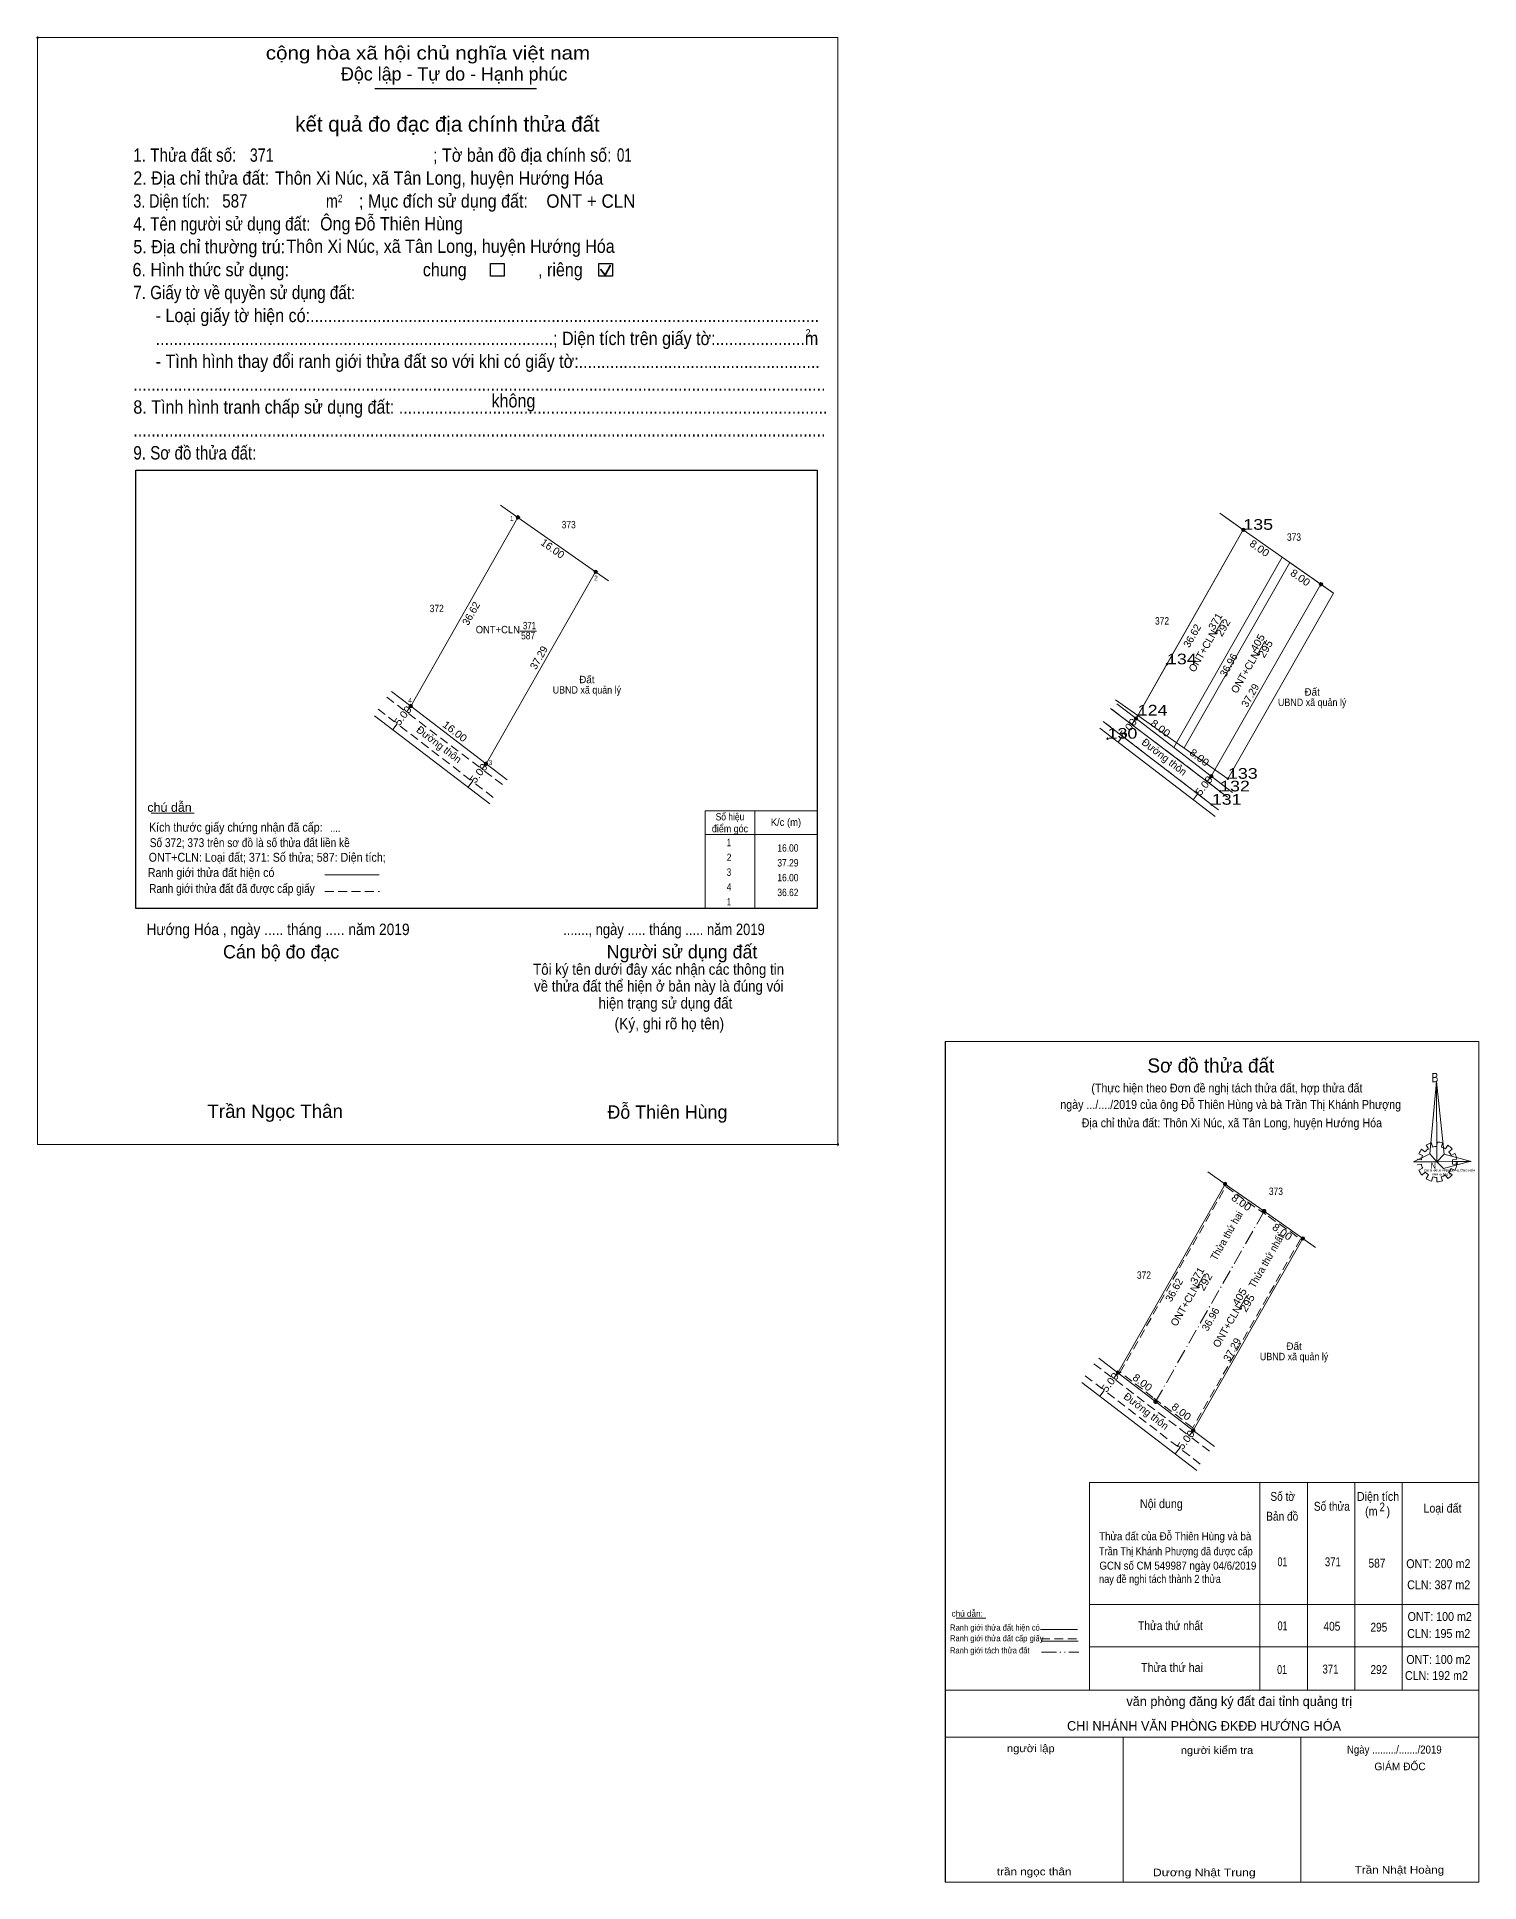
# Model space of a CAD drawing. Header units: metres. Extents: x 542283 to 542765, y 1836196 to 1836508.
# Drawn here: x 542282.6 to 542525.9, y 1836196.3 to 1836507.6 of the extents above; entities that cross this region are included whole.
import ezdxf
from ezdxf.enums import TextEntityAlignment as Align

# ---------------------------------------------------------------- set-up
doc = ezdxf.new("R2010")
doc.units = ezdxf.units.M
doc.header["$LTSCALE"] = 0.5
doc.header["$PDMODE"] = 32
doc.header["$PDSIZE"] = 0.25
for name, pattern in [('DASH_DOUBLE_DOT', [9.2, 5, -1.2, 0.3, -1.2, 0.3, -1.2]), ('DOT_DASHED', [7.7, 5, -1.2, 0.3, -1.2]), ('MEDIUM_DASHED', [4.5, 3, -1.5])]:
    doc.linetypes.add(name, pattern=pattern)
for name, color, linetype, lineweight in [('1', 7, 'Continuous', 13), ('10', 7, 'Continuous', 13), ('12', 7, 'Continuous', 13), ('17', 7, 'Continuous', 13), ('2', 7, 'Continuous', 13), ('36', 7, 'Continuous', 13), ('5', 7, 'Continuous', 13), ('6', 7, 'Continuous', 13), ('63', 7, 'Continuous', 13)]:
    doc.layers.add(name, color=color, linetype=linetype, lineweight=lineweight)
doc.layers.add('7', color=7, linetype='Continuous')

msp = doc.modelspace()

# ---------------------------------------------------------------- hatches: boundary and pattern name
at = {"layer": '63'}
for points in [[(542364.04, 1836426.51, 1), (542363.44, 1836426.51, 1)], [(542486.39, 1836424.41, 1), (542485.79, 1836424.41, 1)], [(542377.14, 1836417.32, 1), (542376.54, 1836417.32, 1)], [(542499.49, 1836415.22, 1), (542498.89, 1836415.22, 1)], [(542345.95, 1836394.67, 1), (542345.35, 1836394.67, 1)], [(542468.3, 1836392.57, 1), (542467.7, 1836392.57, 1)], [(542358.65, 1836384.94, 1), (542358.05, 1836384.94, 1)], [(542481, 1836382.84, 1), (542480.4, 1836382.84, 1)], [(542483.34, 1836314.04, 1), (542482.74, 1836314.04, 1)], [(542489.89, 1836309.45, 1), (542489.29, 1836309.45, 1)], [(542496.44, 1836304.85, 1), (542495.84, 1836304.85, 1)], [(542465.25, 1836282.2, 1), (542464.65, 1836282.2, 1)], [(542471.6, 1836277.33, 1), (542471, 1836277.33, 1)], [(542477.95, 1836272.47, 1), (542477.35, 1836272.47, 1)]]:
    msp.add_hatch(color=256, dxfattribs=at).paths.add_polyline_path(points)

# ---------------------------------------------------------------- linework, layer by layer
at = {"layer": '1'}
for p, q in [((542516.18, 1836319.93), (542516.72, 1836319.45)), ((542517.33, 1836319.98), (542516.94, 1836320.57)), ((542517.83, 1836320.98), (542518.01, 1836320.27)), ((542518.75, 1836320.39), (542518.77, 1836321.12)), ((542519.71, 1836320.98), (542519.54, 1836320.25)), ((542520.19, 1836319.98), (542520.58, 1836320.57)), ((542521.3, 1836319.93), (542520.76, 1836319.48)), ((542515.41, 1836318.22), (542516.13, 1836318.11)), ((542516.13, 1836317.38), (542515.41, 1836317.27)), ((542516.35, 1836318.84), (542515.7, 1836319.11)), ((542518.4, 1836317.79), (542519.1, 1836317.79)), ((542521.15, 1836318.86), (542521.8, 1836319.18)), ((542522.11, 1836318.22), (542521.37, 1836318.11)), ((542521.37, 1836317.38), (542522.11, 1836317.27)), ((542515.7, 1836316.38), (542516.35, 1836316.7)), ((542516.79, 1836316.02), (542516.22, 1836315.56)), ((542516.94, 1836314.95), (542517.31, 1836315.58)), ((542518.05, 1836315.24), (542517.83, 1836314.54)), ((542518.75, 1836314.42), (542518.75, 1836315.13)), ((542519.47, 1836315.24), (542519.69, 1836314.56)), ((542520.58, 1836314.95), (542520.19, 1836315.56)), ((542520.71, 1836316.02), (542521.3, 1836315.58)), ((542521.83, 1836316.36), (542521.11, 1836316.63)), ((542460.17, 1836263.68), (542525.82, 1836263.68)), ((542460.17, 1836263.68), (542460.17, 1836228.63)), ((542488.91, 1836263.68), (542488.91, 1836228.63)), ((542496.91, 1836263.68), (542496.91, 1836228.63)), ((542504.91, 1836263.68), (542504.91, 1836228.63)), ((542512.91, 1836263.68), (542512.91, 1836228.63)), ((542460.17, 1836243.11), (542525.82, 1836243.11)), ((542460.17, 1836235.97), (542525.87, 1836235.97)), ((542435.82, 1836228.64), (542525.82, 1836228.64)), ((542435.82, 1836227.86), (542435.82, 1836196.27)), ((542460.17, 1836228.63), (542525.82, 1836228.63)), ((542435.82, 1836220.7), (542525.82, 1836220.7)), ((542465.82, 1836220.7), (542465.82, 1836196.27)), ((542495.82, 1836220.7), (542495.82, 1836196.27))]:
    msp.add_line(p, q, dxfattribs=at)
for points in [[(542363.74, 1836426.51), (542376.84, 1836417.32), (542358.35, 1836384.94), (542345.65, 1836394.67)], [(542486.09, 1836424.41), (542492.64, 1836419.82), (542474.35, 1836387.7), (542468, 1836392.57)], [(542492.64, 1836419.82), (542499.19, 1836415.22), (542480.7, 1836382.84), (542474.35, 1836387.7)], [(542435.82, 1836196.27), (542435.82, 1836338.07), (542525.82, 1836338.07), (542525.82, 1836196.27)], [(542435.82, 1836196.27), (542435.82, 1836338.07), (542525.82, 1836338.07), (542525.82, 1836196.27)], [(542518.71, 1836331.32), (542518.75, 1836317.81), (542517.57, 1836319.16)], [(542518.71, 1836331.32), (542518.75, 1836317.81), (542519.99, 1836319.07)], [(542514.82, 1836317.81), (542517.57, 1836319.16), (542518.75, 1836317.81)], [(542524.51, 1836317.86), (542518.75, 1836317.81), (542519.99, 1836319.07)], [(542524.47, 1836317.88), (542519.88, 1836316.65), (542518.75, 1836317.81)]]:
    msp.add_lwpolyline(points, close=True, dxfattribs=at)
at = {"layer": '1', "linetype": 'MEDIUM_DASHED'}
for points in [[(542470.85, 1836278.05), (542465.34, 1836282.28), (542483.14, 1836313.61), (542490.29, 1836308.59)], [(542490.29, 1836308.59), (542495.74, 1836304.76), (542477.56, 1836272.92), (542470.85, 1836278.05)]]:
    msp.add_lwpolyline(points, dxfattribs=at)
at = {"layer": '1'}
for centre, major_axis, start_param, end_param in [((542518.7614, 1836317.7676), (3.3649, 0), 2.43958176, 2.72400246), ((542518.7614, 1836317.7676), (2.6372, 0), 2.13373541, 2.44496261), ((542518.7614, 1836317.7676), (3.3649, 0), 1.84955988, 2.13900916), ((542518.7614, 1836317.7676), (2.6372, 0), 1.56985589, 1.85611068), ((542518.7614, 1836317.7676), (3.3649, 0), 1.27924208, 1.56332225), ((542518.7614, 1836317.7676), (2.6372, 0), 1.00270906, 1.2755622), ((542518.7614, 1836317.7676), (3.3649, 0), 0.71056237, 0.99687234), ((542518.7614, 1836317.7676), (2.6372, 0), 2.72368549, 3.01515824), ((542518.7614, 1836317.7676), (2.6372, 0), 3.28229955, 3.56105054), ((542518.7614, 1836317.7676), (2.6372, 0), 0.42678376, 0.70646463), ((542518.7614, 1836317.7676), (2.6372, 0), 6.13558388, 6.41618463), ((542518.7614, 1836317.7676), (3.3649, 0), 0.1390515, 0.43393316), ((542518.7614, 1836317.7676), (3.3649, 0), 5.85230288, 6.13839648), ((542518.7614, 1836317.7676), (3.3649, 0), 3.56988637, 3.85691866), ((542518.7614, 1836317.7676), (2.6372, 0), 3.86077574, 4.13258255), ((542518.7421, 1836317.7476), (3.3649, 0), 4.1470906, 4.43659307), ((542518.7614, 1836317.7676), (2.6372, 0), 4.43854677, 4.71314001), ((542518.7614, 1836317.7676), (3.3649, 0), 4.71301008, 4.99761054), ((542518.7614, 1836317.7676), (2.6372, 0), 4.99087134, 5.28933161), ((542518.7614, 1836317.7676), (3.3649, 0), 5.28561416, 5.56798705), ((542518.7614, 1836317.7676), (2.6372, 0), 5.56137327, 5.83951437)]:
    msp.add_ellipse(centre, major_axis=major_axis, ratio=0.995001, start_param=start_param, end_param=end_param, dxfattribs=at)
msp.add_point((542522.11, 1836317.54), dxfattribs=at)
at = {"layer": '10'}
for p, q in [((542345.65, 1836394.67), (542363.74, 1836426.51)), ((542360.8, 1836428.57), (542363.74, 1836426.51)), ((542483.15, 1836426.47), (542486.09, 1836424.41)), ((542468, 1836392.57), (542486.09, 1836424.41)), ((542376.84, 1836417.32), (542358.35, 1836384.94)), ((542499.19, 1836415.22), (542480.7, 1836382.84)), ((542499.19, 1836415.22), (542501.33, 1836413.72)), ((542464.77, 1836395.05), (542468, 1836392.57)), ((542339.54, 1836393.05), (542358.98, 1836378.16)), ((542461.89, 1836390.95), (542481.33, 1836376.06)), ((542480.7, 1836382.84), (542484.26, 1836380.11)), ((542464.95, 1836282.2), (542483.04, 1836314.04)), ((542480.1, 1836316.1), (542483.04, 1836314.04)), ((542496.14, 1836304.85), (542477.65, 1836272.47)), ((542496.14, 1836304.85), (542498.28, 1836303.35)), ((542461.72, 1836284.68), (542464.95, 1836282.2)), ((542458.84, 1836280.58), (542478.28, 1836265.69)), ((542477.65, 1836272.47), (542481.21, 1836269.74))]:
    msp.add_line(p, q, dxfattribs=at)
at = {"layer": '10', "linetype": 'MEDIUM_DASHED'}
for p, q in [((542341.6, 1836396.19), (542344.5, 1836393.99)), ((542340.13, 1836394.16), (542342.92, 1836392.02)), ((542345.28, 1836393.4), (542357.4, 1836384.22)), ((542462.48, 1836392.06), (542465.27, 1836389.92)), ((542463.95, 1836394.09), (542466.85, 1836391.89)), ((542343.86, 1836391.3), (542355.73, 1836382.2)), ((542466.21, 1836389.2), (542478.08, 1836380.1)), ((542467.63, 1836391.3), (542479.75, 1836382.12)), ((542358.11, 1836383.69), (542361.29, 1836381.28)), ((542356.46, 1836381.63), (542356.48, 1836381.62)), ((542356.56, 1836381.55), (542359.82, 1836379.06)), ((542478.81, 1836379.53), (542478.83, 1836379.52)), ((542478.91, 1836379.45), (542482.17, 1836376.96)), ((542480.46, 1836381.59), (542483.64, 1836379.18)), ((542460.9, 1836283.72), (542463.8, 1836281.52)), ((542459.43, 1836281.69), (542462.22, 1836279.55)), ((542464.58, 1836280.93), (542476.7, 1836271.75)), ((542463.16, 1836278.83), (542475.03, 1836269.73)), ((542477.41, 1836271.22), (542480.59, 1836268.81)), ((542475.76, 1836269.16), (542475.78, 1836269.15)), ((542475.86, 1836269.08), (542479.12, 1836266.59))]:
    msp.add_line(p, q, dxfattribs=at)
at = {"layer": '10'}
for points in [[(542363.74, 1836426.51), (542376.84, 1836417.32), (542378.98, 1836415.82)], [(542486.09, 1836424.41), (542492.64, 1836419.82), (542499.19, 1836415.22)], [(542342.42, 1836397.15), (542345.65, 1836394.67), (542358.35, 1836384.94), (542361.91, 1836382.21)], [(542468, 1836392.57), (542474.35, 1836387.7), (542480.7, 1836382.84)], [(542483.04, 1836314.04), (542489.59, 1836309.45), (542496.14, 1836304.85)], [(542464.95, 1836282.2), (542471.3, 1836277.33), (542477.65, 1836272.47)]]:
    msp.add_lwpolyline(points, dxfattribs=at)
at = {"layer": '12'}
for p, q in [((542482.11, 1836427.2), (542486.09, 1836424.41)), ((542486.09, 1836424.41), (542501.33, 1836413.72)), ((542476.1, 1836387.6), (542493.93, 1836418.91)), ((542483.5, 1836382.41), (542501.33, 1836413.72)), ((542464.52, 1836395.72), (542468.29, 1836393.08)), ((542480.78, 1836378.03), (542462.48, 1836392.06)), ((542463.71, 1836394.27), (542482.18, 1836380.28)), ((542468.29, 1836393.08), (542483.5, 1836382.41))]:
    msp.add_line(p, q, dxfattribs=at)
msp.add_lwpolyline([(542468.29, 1836393.08), (542473.21, 1836401.72), (542486.09, 1836424.41)], dxfattribs=at)
for p in [(542486.09, 1836424.41), (542473.21, 1836401.72), (542468.29, 1836393.08), (542463.2, 1836389.17), (542483.5, 1836382.41), (542482.18, 1836380.28), (542480.78, 1836378.03)]:
    msp.add_point(p, dxfattribs=at)
at = {"layer": '17'}
for p, q in [((542301.87, 1836376.61), (542309.11, 1836376.61)), ((542437.68, 1836240.82), (542442.65, 1836240.82))]:
    msp.add_line(p, q, dxfattribs=at)
at = {"layer": '2', "lineweight": 25}
for p, q in [((542339.57, 1836498.88), (542366.87, 1836498.88)), ((542299.26, 1836434.49), (542414.2, 1836434.49)), ((542414.2, 1836434.49), (542414.2, 1836360.5))]:
    msp.add_line(p, q, dxfattribs=at)
at = {"layer": '2', "lineweight": 35}
for p, q in [((542377.65, 1836468.36), (542378.42, 1836467.36)), ((542378.42, 1836467.36), (542379.35, 1836469.03))]:
    msp.add_line(p, q, dxfattribs=at)
at = {"layer": '2'}
msp.add_lwpolyline([(542282.71, 1836507.44), (542417.72, 1836507.44), (542417.72, 1836320.71), (542282.71, 1836320.71)], close=True, dxfattribs=at)
at = {"layer": '2', "lineweight": 25}
for points in [[(542359.11, 1836469.36), (542361.43, 1836469.36), (542361.43, 1836467.19), (542359.11, 1836467.19)], [(542377.35, 1836469.36), (542379.67, 1836469.36), (542379.67, 1836467.19), (542377.35, 1836467.19)]]:
    msp.add_lwpolyline(points, close=True, dxfattribs=at)
msp.add_lwpolyline([(542414.2, 1836360.5), (542299.26, 1836360.5), (542299.26, 1836434.49)], dxfattribs=at)
at = {"layer": '2'}
for p in [(542282.71, 1836507.44), (542417.71, 1836320.71)]:
    msp.add_point(p, dxfattribs=at)
at = {"layer": '36'}
msp.add_line((542492.64, 1836419.82), (542474.35, 1836387.7), dxfattribs=at)
at = {"layer": '36', "linetype": 'DOT_DASHED'}
msp.add_line((542489.59, 1836309.45), (542471.3, 1836277.33), dxfattribs=at)
at = {"layer": '5'}
msp.add_lwpolyline([(542435.83, 1836338.08), (542525.83, 1836338.08), (542525.83, 1836196.28), (542435.83, 1836196.28)], close=True, dxfattribs=at)
at = {"layer": '6'}
for p, q in [((542331.17, 1836366.2), (542340.31, 1836366.2)), ((542451.87, 1836238.9), (542458.14, 1836238.9)), ((542451.97, 1836236.89), (542458.23, 1836236.89))]:
    msp.add_line(p, q, dxfattribs=at)
at = {"layer": '6', "linetype": 'MEDIUM_DASHED'}
for p, q in [((542331.16, 1836363.39), (542340.36, 1836363.39)), ((542451.97, 1836237.31), (542458.28, 1836237.31))]:
    msp.add_line(p, q, dxfattribs=at)
at = {"layer": '63'}
for p, q in [((542364.12, 1836407.29), (542366.87, 1836407.29)), ((542481.24, 1836406.82), (542482.6, 1836409.19)), ((542488.38, 1836403.23), (542489.74, 1836405.6)), ((542344.97, 1836393.78), (542345.65, 1836394.67)), ((542342.61, 1836390.7), (542343.34, 1836391.65)), ((542467.32, 1836391.68), (542468, 1836392.57)), ((542464.96, 1836388.6), (542465.69, 1836389.55)), ((542357.7, 1836384.09), (542358.35, 1836384.94)), ((542480.05, 1836381.99), (542480.7, 1836382.84)), ((542355.31, 1836380.97), (542356.14, 1836382.06)), ((542477.66, 1836378.87), (542478.49, 1836379.96)), ((542403.7, 1836377), (542403.7, 1836360.5)), ((542414.2, 1836377), (542414.2, 1836360.5)), ((542395.3, 1836373), (542414.2, 1836373)), ((542478.19, 1836296.45), (542479.55, 1836298.82)), ((542485.33, 1836292.86), (542486.69, 1836295.23)), ((542464.27, 1836281.31), (542464.95, 1836282.2)), ((542461.91, 1836278.23), (542462.64, 1836279.18)), ((542477, 1836271.62), (542477.65, 1836272.47)), ((542474.61, 1836268.5), (542475.44, 1836269.59))]:
    msp.add_line(p, q, dxfattribs=at)
at = {"layer": '63', "linetype": 'DASH_DOUBLE_DOT'}
msp.add_line((542452.06, 1836235.08), (542458.36, 1836235.08), dxfattribs=at)
at = {"layer": '63'}
msp.add_lwpolyline([(542414.2, 1836360.5), (542395.3, 1836360.5), (542395.3, 1836377), (542414.2, 1836377)], dxfattribs=at)
for centre in [(542363.74, 1836426.51), (542486.09, 1836424.41), (542376.84, 1836417.32), (542499.19, 1836415.22), (542345.65, 1836394.67), (542468, 1836392.57), (542358.35, 1836384.94), (542480.7, 1836382.84), (542483.04, 1836314.04), (542496.14, 1836304.85), (542464.95, 1836282.2), (542477.65, 1836272.47)]:
    msp.add_circle(centre, 0.3, dxfattribs=at)
at = {"layer": '63', "linetype": 'DOT_DASHED'}
for centre in [(542489.59, 1836309.45), (542471.3, 1836277.33)]:
    msp.add_circle(centre, 0.3, dxfattribs=at)

# ---------------------------------------------------------------- texts
at = {"layer": '1'}
for s, width, p in [('373', 0.85, (542372.295, 1836424.66)), ('373', 0.85, (542494.645, 1836422.56)), ('372', 0.85, (542350.035, 1836410.52)), ('ONT+CLN', 0.95, (542360.34, 1836406.95)), ('587', 0.85, (542365.445, 1836405.93)), ('371', 0.8, (542365.68, 1836407.63)), ('372', 0.85, (542472.385, 1836408.42)), ('373', 0.85, (542491.595, 1836312.19)), ('372', 0.85, (542469.335, 1836298.05))]:
    msp.add_text(s, height=1.25, dxfattribs=dict(at, width=width)).set_placement(p, align=Align.CENTER)
for s, height, width, p in [('371', 1.249, 1.05, (542481.9163, 1836408.6527)), ('292', 1.25, 1.1, (542483.2451, 1836407.5925)), ('405', 1.25, 1.1, (542489.0464, 1836405.0575)), ('295', 1.25, 1.1, (542490.3893, 1836404.0125)), ('371', 1.249, 1.05, (542478.8663, 1836298.2827)), ('292', 1.25, 1.1, (542480.198, 1836297.2275)), ('405', 1.25, 1.1, (542485.9993, 1836294.6925)), ('295', 1.25, 1.1, (542487.3393, 1836293.6425))]:
    msp.add_text(s, height=height, rotation=60, dxfattribs=dict(at, width=width)).set_placement(p, align=Align.CENTER)
for p in [(542479.8238, 1836403.6727), (542486.9638, 1836400.0827), (542476.7738, 1836293.3027), (542483.9138, 1836289.7127)]:
    msp.add_text('ONT+CLN', height=1.249, rotation=60, dxfattribs=at).set_placement(p, align=Align.CENTER)
msp.add_text('Sơ đồ thửa đất', height=2.38, dxfattribs=at).set_placement((542480.62, 1836332.85), align=Align.CENTER)
for s, height, width, p in [('B', 1.585, 0.8, (542517.87, 1836331.21)), ('N', 0.9904, 0.9, (542517.71, 1836316.64)), ('CHI NHÁNH VPĐKĐĐ-HƯỚNG HÓA', 0.3749, 0.95, (542516.56, 1836316.14)), ('TỈNH quảng trị', 0.375, 1.05, (542517.77, 1836315.49))]:
    msp.add_text(s, height=height, dxfattribs=dict(at, width=width)).set_placement(p)
for s, height, p in [('văn phòng đăng ký đất đai tỉnh quảng trị', 1.6, (542504.44, 1836225.97)), ('CHI NHÁNH VĂN PHÒNG ĐKĐĐ HƯỚNG HÓA', 1.6, (542502.58, 1836221.83)), ('GIÁM ĐỐC', 1.28, (542516.86, 1836215.14))]:
    msp.add_text(s, height=height, dxfattribs=at).set_placement(p, align=Align.RIGHT)
for s, width, p in [('người lập', 1.1, (542454.27, 1836218.19)), ('người kiểm tra', 1.1, (542487.77, 1836217.88)), ('trần ngọc thân', 1.15, (542457.11, 1836197.41)), ('Dương Nhật Trung', 1.2, (542488.18, 1836197.26)), ('Trần Nhật Hoàng', 1.15, (542519.98, 1836197.71))]:
    msp.add_text(s, height=1.28, dxfattribs=dict(at, width=width)).set_placement(p, align=Align.RIGHT)
at = {"layer": '12', "width": 1.25}
for s, p in [('135', (542486.09, 1836424.41)), ('134', (542473.21, 1836401.72)), ('124', (542468.29, 1836393.08)), ('130', (542463.2, 1836389.17)), ('133', (542483.5, 1836382.41)), ('131', (542480.78, 1836378.03)), ('132', (542482.18, 1836380.28))]:
    msp.add_text(s, height=1.8, dxfattribs=at).set_placement(p)
at = {"layer": '2'}
for s, height, width, p in [('cộng hòa xã hội chủ nghĩa việt nam', 2.253, 1.15, (542321.2, 1836503.75)), ('1. Thửa đất số:', 2.253, 0.85, (542298.85, 1836486.5)), ('371', 2.25, 0.8, (542318.5, 1836486.5)), ('; Tờ bản đồ địa chính số:', 2.253, 0.9, (542349.41, 1836486.5)), ('01', 2.25, 0.75, (542380.43, 1836486.52)), ('2. Địa chỉ thửa đất:', 2.253, 0.9, (542298.85, 1836482.63)), ('Thôn Xi Núc, xã Tân Long, huyện Hướng Hóa', 2.25, 0.9, (542322.74, 1836482.63)), ('3. Diện tích:', 2.253, 0.8, (542298.85, 1836478.76)), ('587', 2.25, 0.85, (542313.85, 1836478.78)), ('m', 2.253, 0.8, (542331.34, 1836478.76)), ('2', 1.288, 0.8, (542333.36, 1836479.67)), ('; Mục đích sử dụng đất:', 2.253, 0.9, (542336.92, 1836478.76)), ('ONT + CLN', 2.254, 0.95, (542368.52, 1836478.75)), ('4. Tên người sử dụng đất:', 2.253, 0.85, (542298.85, 1836474.9)), ('Ông Đỗ Thiên Hùng', 2.25, 0.9, (542330.36, 1836474.92)), ('5. Địa chỉ thường trú:', 2.253, 0.9, (542298.85, 1836471.04)), ('Thôn Xi Núc, xã Tân Long, huyện Hướng Hóa', 2.25, 0.9, (542324.68, 1836471.13)), ('6. Hình thức sử dụng:', 2.253, 0.9, (542298.72, 1836467.18)), ('chung                , riêng', 2.253, 0.9, (542347.69, 1836467.18)), ('7. Giấy tờ về quyền sử dụng đất:', 2.253, 0.85, (542298.85, 1836463.32)), ('     - Loại giấy tờ hiện có:..................................................................................................................', 2.253, 0.9, (542298.85, 1836459.45)), ('     .........................................................................................; Diện tích trên giấy tờ:....................m', 2.253, 0.9, (542298.85, 1836455.58)), ('2', 1.288, 0.8, (542412.3, 1836457)), ('     - Tình hình thay đổi ranh giới thửa đất so với khi có giấy tờ:......................................................', 2.253, 0.9, (542298.85, 1836451.72)), ('...........................................................................................................................................................', 2.253, 0.9, (542298.85, 1836447.86)), ('8. Tình hình tranh chấp sử dụng đất: ................................................................................................', 2.253, 0.9, (542298.85, 1836444)), ('không', 2.254, 0.9, (542359.28, 1836445.06)), ('9. Sơ đồ thửa đất:', 2.253, 0.85, (542298.85, 1836436.27)), ('...........................................................................................................................................................', 2.253, 0.9, (542298.85, 1836440.14)), ('Hướng Hóa , ngày ..... tháng ..... năm 2019', 1.93, 0.9, (542301.06, 1836356.04)), ('......., ngày ..... tháng ..... năm 2019', 1.93, 0.85, (542371.35, 1836356.04)), ('(Ký, ghi rõ họ tên)', 1.932, 0.9, (542380.03, 1836340.14)), ('Trần Ngọc Thân', 2.255, 1.05, (542311.34, 1836325.2))]:
    msp.add_text(s, height=height, dxfattribs=dict(at, width=width)).set_placement(p)
for s, height, p in [('Độc lập - Tự do - Hạnh phúc', 2.253, (542333.88, 1836500.2)), ('Cán bộ đo đạc', 2.254, (542313.98, 1836352.1)), ('Người sử dụng đất', 2.253, (542378.69, 1836352.1)), ('Đỗ Thiên Hùng', 2.25, (542378.83, 1836325.06))]:
    msp.add_text(s, height=height, dxfattribs=at).set_placement(p)
for s, height, p in [('kết quả đo đạc địa chính thửa đất', 2.576, (542351.845, 1836491.58)), ('.', 0.644, (542417.6986, 1836320.36))]:
    msp.add_text(s, height=height, dxfattribs=at).set_placement(p, align=Align.CENTER)
for s, height, width, p in [('....', 1.25, 0.95, (542332.92, 1836373.44)), ('Tôi ký tên dưới đây xác nhận các thông tin', 1.862, 0.9, (542387.46, 1836349.34)), ('về thửa đất thể hiện ở bản này là đúng vói', 1.862, 0.9, (542387.49, 1836346.5)), ('hiện trạng sử dụng đất', 1.862, 0.9, (542388.61, 1836343.64))]:
    msp.add_text(s, height=height, dxfattribs=dict(at, width=width)).set_placement(p, align=Align.CENTER)
at = {"layer": '6'}
for s, height, width, p in [('chú dẫn', 1.5, 1.05, (542301.21, 1836376.83)), ('Kích thước giấy chứng nhận đã cấp:', 1.5, 0.9, (542301.49, 1836373.48)), ('ONT+CLN: Loại đất; 371: Số thửa; 587: Diện tích;', 1.5, 0.9, (542301.44, 1836368.41)), ('Số 372; 373 trên sơ đồ là số thửa đất liền kề', 1.5, 0.85, (542301.62, 1836370.88)), ('Ranh giới thửa đất hiện có ', 1.5, 0.9, (542301.29, 1836365.84)), ('Ranh giới thửa đất đã được cấp giấy', 1.5, 0.85, (542301.52, 1836363.15)), ('Nội dung', 1.5, 0.9, (542468.66, 1836259.36)), ('Số tờ', 1.5, 0.85, (542490.66, 1836260.58)), ('Diện tích', 1.5, 0.9, (542505.26, 1836260.58)), ('Bản đồ', 1.5, 0.85, (542489.96, 1836257.24)), ('Số thửa', 1.5, 0.85, (542498, 1836258.92)), ('(m   )', 1.5, 0.9, (542506.64, 1836258.1)), ('2', 1.5, 0.8, (542509.08, 1836258.8)), ('Loại đất', 1.5, 0.9, (542516.48, 1836258.6)), ('Thửa đất của Đỗ Thiên Hùng và bà', 1.36, 0.9, (542461.78, 1836253.94)), ('Trần Thị Khánh Phượng đã được cấp ', 1.36, 0.85, (542461.76, 1836251.4)), ('GCN số CM 549987 ngày 04/6/2019', 1.36, 0.9, (542461.82, 1836248.98)), ('01', 1.5, 0.75, (542491.86, 1836249.56)), ('371', 1.5, 0.8, (542499.86, 1836249.56)), ('587', 1.5, 0.85, (542507.22, 1836249.32)), ('ONT: 200 m2', 1.5, 0.9, (542513.58, 1836249.24)), ('nay đề nghi tách thành 2 thửa', 1.36, 0.85, (542461.76, 1836246.74)), ('CLN: 387 m2', 1.5, 0.9, (542513.74, 1836245.68)), ('Ranh giới thửa đất hiện có ', 1.029, 0.9, (542436.63, 1836238.7)), ('Thửa thứ nhất', 1.5, 0.85, (542468.36, 1836238.78)), ('01', 1.5, 0.75, (542491.88, 1836238.76)), ('405', 1.5, 0.85, (542499.62, 1836238.68)), ('295', 1.5, 0.85, (542507.54, 1836238.52)), ('CLN: 195 m2', 1.5, 0.9, (542513.74, 1836237.46)), ('ONT: 100 m2', 1.5, 0.9, (542513.81, 1836240.32)), ('Ranh giới tách thửa đất', 1.029, 0.9, (542436.61, 1836234.85)), ('Ranh giới thửa đất cấp giấy', 1.029, 0.9, (542436.62, 1836236.89)), ('Thửa thứ hai', 1.5, 0.9, (542468.84, 1836231.72)), ('01', 1.5, 0.75, (542491.8, 1836231.38)), ('371', 1.5, 0.8, (542499.46, 1836231.46)), ('292', 1.5, 0.85, (542507.54, 1836231.38)), ('ONT: 100 m2', 1.5, 0.9, (542513.59, 1836233.08)), ('CLN: 192 m2', 1.5, 0.9, (542513.36, 1836230.36))]:
    msp.add_text(s, height=height, dxfattribs=dict(at, width=width)).set_placement(p)
msp.add_text('chú dẫn:', height=1.029, dxfattribs=at).set_placement((542436.88, 1836241.06))
at = {"layer": '6', "width": 0.9}
msp.add_text('Ngày ........./......./2019', height=1.35, dxfattribs=at).set_placement((542511.565, 1836217.95), align=Align.CENTER)
at = {"layer": '63'}
for s, height, width, p in [(' 1', 0.8, 0.9, (542362.99, 1836425.92)), (' 2', 0.8, 0.9, (542377.2, 1836415.88)), (' 4', 0.8, 0.95, (542345.85, 1836395.26)), (' 3', 0.8, 0.95, (542359.4, 1836384.74)), ('16.00', 1.25, 0.85, (542411.05, 1836370.11)), ('37.29', 1.25, 0.85, (542411.05, 1836367.61)), ('36.62', 1.25, 0.85, (542411.05, 1836362.61)), ('16.00', 1.25, 0.85, (542411.05, 1836365.11))]:
    msp.add_text(s, height=height, dxfattribs=dict(at, width=width)).set_placement(p, align=Align.RIGHT)
for s, rotation, width, p in [('16.00', 324.949, 1.05, (542369.2311, 1836420.7284)), ('8.00', 324.979, 1.1, (542488.4663, 1836420.7844)), ('8.00', 324.92, 1.1, (542495.3558, 1836415.8325)), ('5.00', 52.557, 1.1, (542344.8148, 1836392.665)), ('16.00', 322.543, 1.1, (542352.7149, 1836389.9019)), ('5.00', 52.557, 1.1, (542467.1648, 1836390.565)), ('8.00', 322.514, 1.1, (542471.7597, 1836390.4399)), ('8.00', 322.571, 1.1, (542478.3151, 1836385.5057)), ('5.00', 52.557, 1.1, (542357.6148, 1836382.955)), ('5.00', 52.557, 1.1, (542479.9648, 1836380.855)), ('8.00', 324.979, 1.1, (542485.4163, 1836310.4144)), ('Thửa thứ hai', 60.342, 0.95, (542483.8213, 1836305.0057)), ('Thửa thứ nhất', 60.275, 0.95, (542490.5182, 1836300.7751)), ('8.00', 324.92, 1.1, (542492.3058, 1836305.4625)), ('5.00', 52.557, 1.1, (542464.1148, 1836280.195)), ('8.00', 322.514, 1.1, (542468.7097, 1836280.0699)), ('8.00', 322.571, 1.1, (542475.2651, 1836275.1357)), ('5.00', 52.557, 1.1, (542476.9148, 1836270.485))]:
    msp.add_text(s, height=1.25, rotation=rotation, dxfattribs=dict(at, width=width)).set_placement(p, align=Align.CENTER)
for s, rotation, p in [('36.62', 60.397, (542356.3688, 1836409.9813)), ('36.62', 60.397, (542478.0088, 1836406.2213)), ('37.29', 60.272, (542367.8007, 1836402.5251)), ('36.96', 60.342, (542484.1709, 1836401.2807)), ('37.29', 60.272, (542487.8007, 1836396.1651)), ('Đường thôn', 322.525, (542350.0399, 1836387.6975)), ('Đường thôn', 322.525, (542472.3898, 1836385.5976)), ('36.62', 60.397, (542474.9588, 1836295.8513)), ('36.96', 60.342, (542481.1209, 1836290.9107)), ('37.29', 60.272, (542484.7507, 1836285.7951)), ('Đường thôn', 322.525, (542469.3399, 1836275.2275))]:
    msp.add_text(s, height=1.25, rotation=rotation, dxfattribs=at).set_placement(p, align=Align.CENTER)
for s, width, p in [('UBND xã quản lý', 0.9, (542375.36, 1836396.78)), ('UBND xã quản lý', 0.9, (542497.71, 1836394.68)), ('Số hiệu', 0.85, (542399.5, 1836375.38)), ('điểm góc', 0.9, (542399.5, 1836373.38)), ('K/c (m)', 0.95, (542408.945, 1836374.46)), (' 2', 0.85, (542399.155, 1836368.53)), (' 1', 0.75, (542399.15, 1836371.03)), (' 3', 0.8, (542399.145, 1836366.03)), (' 4', 0.85, (542399.15, 1836363.53)), (' 1', 0.75, (542399.15, 1836361.03)), ('UBND xã quản lý', 0.9, (542494.66, 1836284.31))]:
    msp.add_text(s, height=1.25, dxfattribs=dict(at, width=width)).set_placement(p, align=Align.CENTER)
for p in [(542375.36, 1836398.53), (542497.71, 1836396.43), (542494.66, 1836286.06)]:
    msp.add_text('Đất', height=1.25, dxfattribs=at).set_placement(p, align=Align.CENTER)
at = {"layer": '7', "width": 0.9}
for s, p in [('(Thực hiện theo Đơn đề nghị tách thửa đất, hợp thửa đất ', (542483.585, 1836329.49)), ('ngày .../..../2019 của ông Đỗ Thiên Hùng và bà Trần Thị Khánh Phượng', (542483.965, 1836326.71)), ('Địa chỉ thửa đất: Thôn Xi Núc, xã Tân Long, huyện Hướng Hóa', (542484.16, 1836323.61))]:
    msp.add_text(s, height=1.5, dxfattribs=at).set_placement(p, align=Align.CENTER)

doc.saveas('drawing.dxf')
